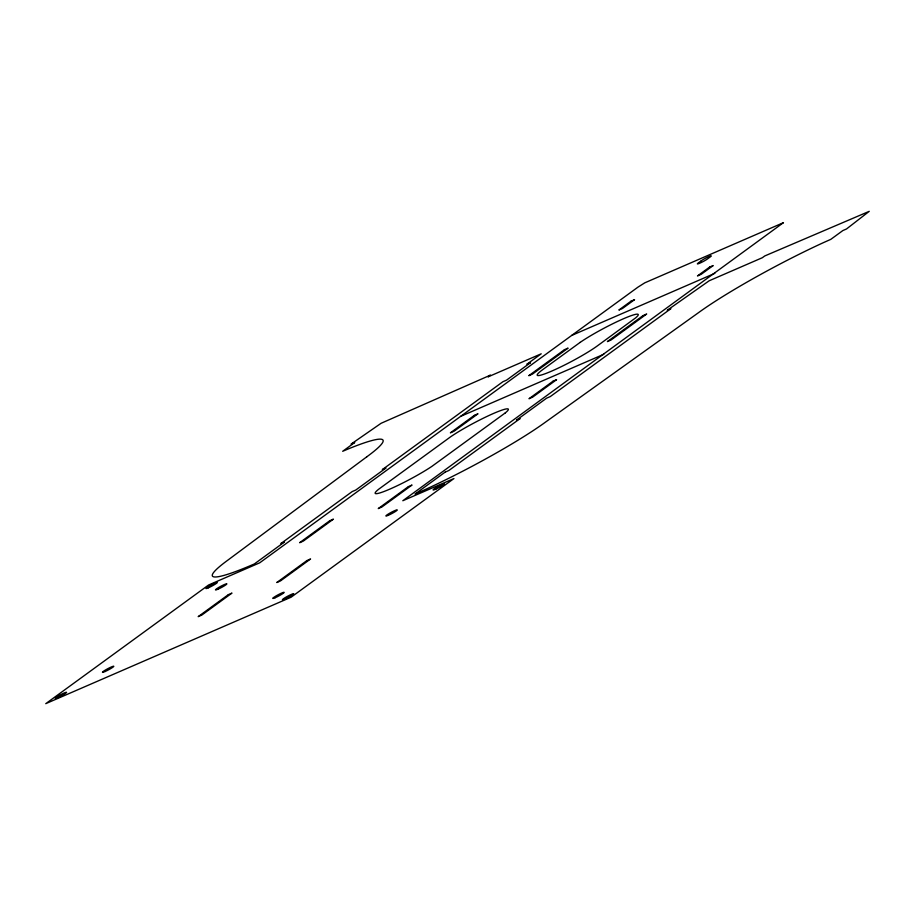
<?xml version="1.0" encoding="UTF-8"?>
<svg xmlns="http://www.w3.org/2000/svg" width="915" height="915" viewBox="0 0 915 915"><rect width="100%" height="100%" fill="white"/><g stroke="black" fill="none" stroke-linecap="round" stroke-linejoin="round"><path stroke-width="1.37" d="M571.692 335.439L714.821 273.345M460.645 416.371L603.774 354.277M783.412 222.688L402.817 500.734L453.943 478.556L291.119 597.209L45.75 703.669L208.563 585.017L259.688 562.828L638.018 287.104L644.812 282.815L783.412 222.688M580.11 342.416L542.641 369.683A37 3.934 -28 0 0 551.814 371.044A37 3.934 -28 0 0 597.163 346.03L635.479 317.985A37 3.934 -28 0 0 622.612 319.129A37 3.934 -28 0 0 580.11 342.416M366.778 456.825L227.984 560.049A106.38 11.3 -28 0 0 254.359 563.949L284.508 541.977L280.871 543.556L352.172 491.595L355.809 490.017L385.958 468.034L382.321 469.612L502.93 381.715L506.555 380.137L530.517 362.683L526.891 364.25L541.211 353.808L488.05 376.877L490.463 375.116L381.132 423.268L351.108 444.072L354.746 442.505L342.679 451.289L349.438 448.453A111.218 11.815 -28 0 1 366.778 456.825M505.297 412.894L431.937 466.341A37 3.934 -28 0 1 389.047 489.456A37 3.934 -28 0 1 378.833 489.113L450.672 436.764A37 3.934 -28 0 1 493.334 413.534A37 3.934 -28 0 1 505.297 412.894M228.327 594.67L198.178 616.641L201.815 615.063L231.964 593.092L228.327 594.67M329.777 520.726L299.628 542.698L303.265 541.12L333.415 519.148L329.777 520.726M474.347 415.364L450.386 432.829L454.023 431.251L477.985 413.786L474.347 415.364M564.441 349.702L528.779 375.699L532.416 374.121L568.078 348.123L564.441 349.702M630.938 301.241L618.872 310.036L622.509 308.458L634.575 299.663L630.938 301.241M701.279 260.764L698.259 262.971A6.165 0.652 -28 0 0 699.792 263.188A6.165 0.652 -28 0 0 707.352 259.025L710.36 256.829A6.165 0.652 -28 0 0 708.839 256.6A6.165 0.652 -28 0 0 701.279 260.764M306.937 560.563L276.788 582.535L280.425 580.956L310.574 558.985L306.937 560.563M408.387 486.62L378.238 508.591L381.875 507.013L412.025 485.041L408.387 486.62M552.957 381.258L528.996 398.723L532.633 397.144L556.595 379.679L552.957 381.258M643.051 315.595L607.388 341.592L611.026 340.014L646.688 314.017L643.051 315.595M709.548 267.134L697.482 275.93L701.119 274.351L713.185 265.556L709.548 267.134M445.182 472.106L415.033 494.077A106.38 11.3 -28 0 0 545.443 422.158L698.259 312.85A111.218 11.815 -28 0 1 823.431 242.635L830.797 239.353L842.864 230.557L846.501 228.979L869.25 211.331L764.746 255.96L762.332 257.721L709.171 280.779L667.241 310.265L670.878 308.687L550.27 396.584L546.632 398.162L516.483 420.134L520.12 418.567L448.819 470.527L445.182 472.106M388.04 515.408A6.474 0.686 -28 0 0 397.247 510.09A6.474 0.686 -28 0 0 389.447 513.338A6.474 0.686 -28 0 0 388.04 515.408M435.929 489.079A6.474 0.686 -28 0 0 444.541 483.898A6.474 0.686 -28 0 0 435.986 487.695A6.474 0.686 -28 0 0 435.929 489.079M275.06 597.781A6.474 0.686 -28 0 0 284.188 592.462A6.474 0.686 -28 0 0 276.273 595.802A6.474 0.686 -28 0 0 275.06 597.781M285.411 598.833A6.474 0.686 -28 0 0 293.784 593.732A6.474 0.686 -28 0 0 285 597.712A6.474 0.686 -28 0 0 285.411 598.833M208.46 587.773A6.474 0.686 -28 0 0 217.335 582.512A6.474 0.686 -28 0 0 209.078 586.103A6.474 0.686 -28 0 0 208.46 587.773M218.01 589.18A6.474 0.686 -28 0 0 226.897 583.93A6.474 0.686 -28 0 0 218.628 587.51A6.474 0.686 -28 0 0 218.01 589.18M105.236 671.461A6.474 0.686 -28 0 0 113.837 666.28A6.474 0.686 -28 0 0 105.271 670.1A6.474 0.686 -28 0 0 105.236 671.461M57.37 697.779A6.474 0.686 -28 0 0 66.543 692.461A6.474 0.686 -28 0 0 58.697 695.755A6.474 0.686 -28 0 0 57.37 697.779"/></g></svg>
